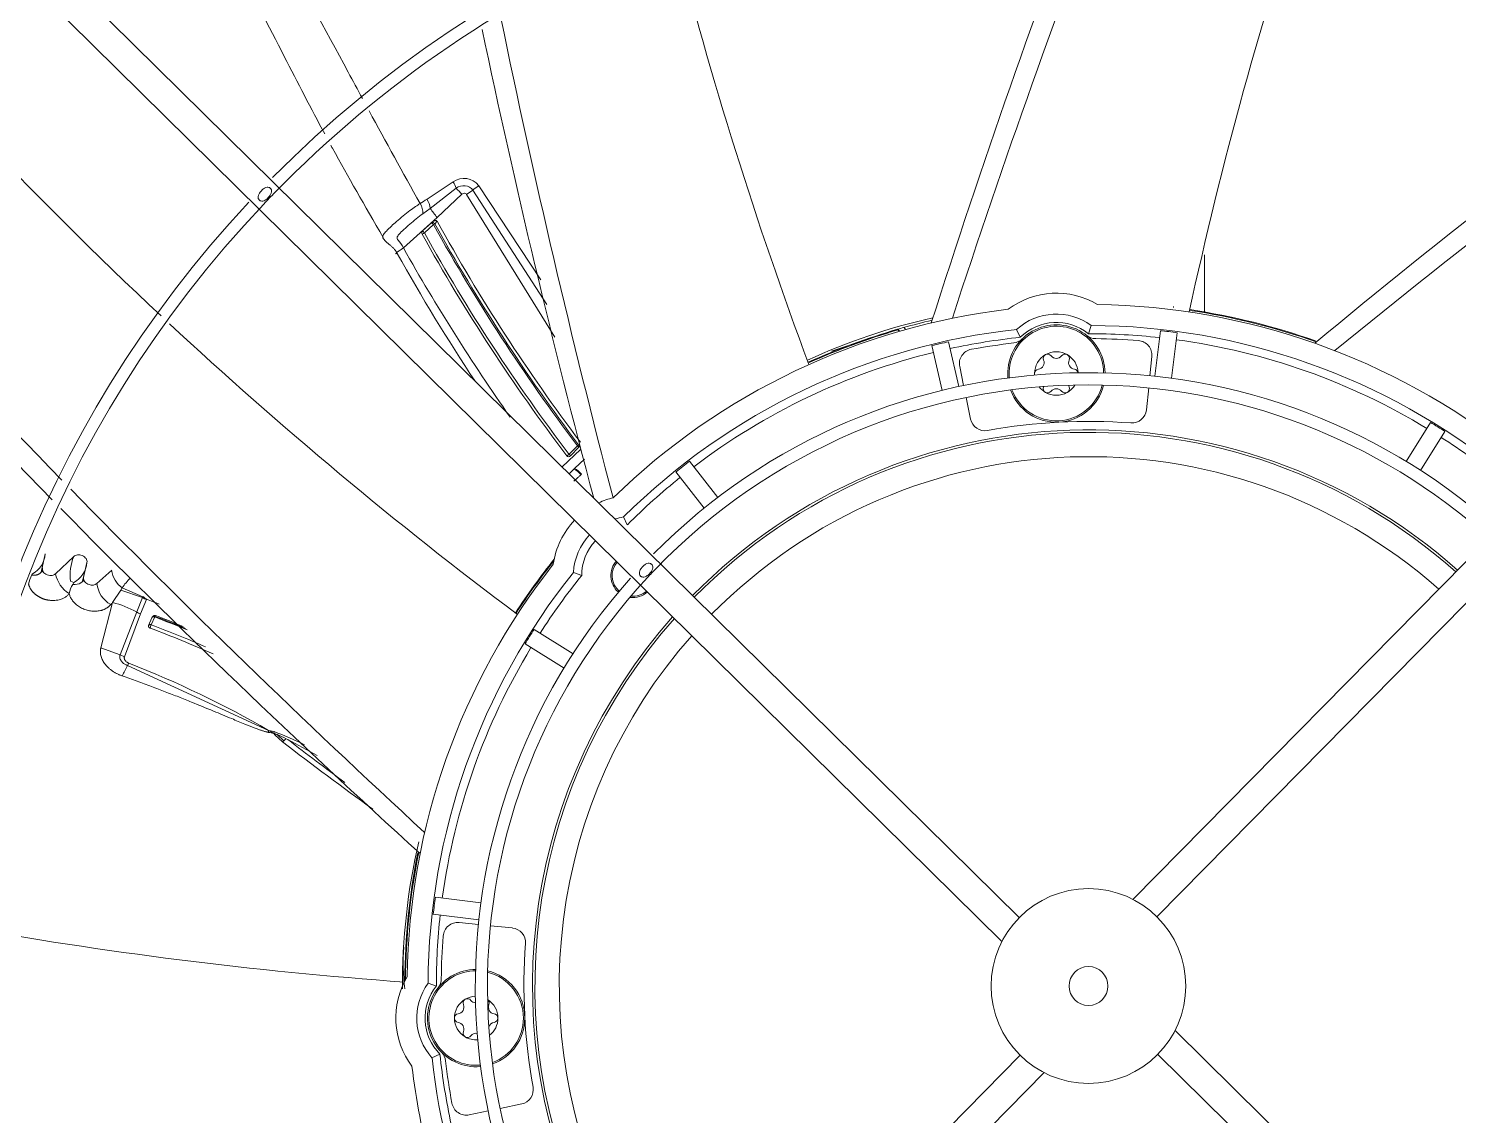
# Model space of a CAD drawing. Header units: millimetres. Extents: x 113490 to 142599, y -20467 to 115.
# Drawn here: x 133460.5 to 133754.2, y -10315.6 to -10092.3 of the extents above; entities that cross this region are included whole.
import ezdxf

# ---------------------------------------------------------------- set-up
doc = ezdxf.new("R2010")
doc.units = ezdxf.units.MM
doc.layers.add('DV3_0', color=7, linetype='Continuous')

msp = doc.modelspace()

# ---------------------------------------------------------------- linework, layer by layer
at = {"layer": 'DV3_0', "color": 7, "linetype": 'Continuous', "lineweight": 15}
for p, q in [((133664, -10274.95), (133325.7, -9941.35)), ((133318.01, -9942.2), (133660.44, -10279.87)), ((133837.86, -10118.57), (133687.36, -10271.19)), ((133542.32, -10127.36), (133547.69, -10123.81)), ((133692.28, -10274.75), (133842.19, -10122.73)), ((133542.97, -10129.23), (133548.33, -10125.08)), ((133544.41, -10131.1), (133549.5, -10126.33)), ((133550.43, -10126.36), (133568.58, -10155.67)), ((133551.72, -10125.48), (133566.95, -10148.99)), ((133552.94, -10124.57), (133565.71, -10143.89)), ((133541.44, -10130.33), (133542.97, -10129.23)), ((133537.46, -10137.37), (133544.41, -10131.1)), ((133541.41, -10133.87), (133543.29, -10132.14)), ((133541.77, -10134.29), (133543.64, -10132.57)), ((133543.64, -10132.57), (133543.9, -10132.4)), ((133543.9, -10132.4), (133544.39, -10131.88)), ((133702.05, -10150.52), (133702.05, -10138.81)), ((133678.24, -10154.99), (133678.81, -10153.29)), ((133636.64, -10154.77), (133625.4, -10158.56)), ((133664.23, -10155.72), (133663.48, -10154.09)), ((133693.01, -10154.36), (133691.86, -10163.73)), ((133696.48, -10154.79), (133695.33, -10164.15)), ((133646.07, -10157.43), (133648.19, -10166.63)), ((133649.48, -10156.64), (133651.6, -10165.84)), ((133652.58, -10165.63), (133651.77, -10161.75)), ((133691.26, -10159.68), (133690.86, -10163.62)), ((133654.01, -10172.52), (133653.09, -10168.08)), ((133690.61, -10166.11), (133690.16, -10170.63)), ((133748.52, -10173.21), (133743.52, -10181.22)), ((133751.49, -10175.07), (133746.49, -10183.07)), ((133573.84, -10178.74), (133570.1, -10182.35)), ((133573.24, -10177.99), (133571.52, -10179.76)), ((133573.53, -10178.31), (133571.8, -10180.09)), ((133574.67, -10180.74), (133572.66, -10182.64)), ((133596.24, -10181.2), (133602.05, -10188.63)), ((133574.08, -10183.83), (133573.98, -10183.95)), ((133593.48, -10183.35), (133599.29, -10190.79)), ((133583.48, -10194.24), (133582.69, -10192.63)), ((133463.87, -10200.22), (133463.27, -10203.11)), ((133463.05, -10203.98), (133463.52, -10201.74)), ((133465.99, -10204.3), (133469.72, -10200.74)), ((133471.54, -10205.85), (133472.06, -10203.56)), ((133471.75, -10205.07), (133472.43, -10202)), ((133477.53, -10203.56), (133474.45, -10206.33)), ((133461.23, -10204.34), (133461.13, -10204.55)), ((133469.07, -10205.83), (133469.72, -10206.12)), ((133469.72, -10206.12), (133469.54, -10206.48)), ((133574.1, -10204.66), (133572.42, -10204.04)), ((133477.71, -10210.22), (133479.41, -10207.65)), ((133479.68, -10207.22), (133483.92, -10209.01)), ((133483.87, -10209.15), (133482.66, -10212.15)), ((133483.92, -10209.01), (133483.87, -10209.15)), ((133483.93, -10208.97), (133483.92, -10209.01)), ((133482.66, -10212.15), (133479.24, -10220.94)), ((133484.69, -10209.62), (133483.44, -10212.56)), ((133484.72, -10209.54), (133484.69, -10209.62)), ((133484.73, -10209.53), (133484.72, -10209.54)), ((133483.44, -10212.56), (133480.16, -10221.35)), ((133485.1, -10214.95), (133485.8, -10213.34)), ((133485.66, -10214.79), (133486.36, -10213.18)), ((133486.43, -10213.05), (133486.54, -10212.89)), ((133564.32, -10215.74), (133572.32, -10220.74)), ((133479.24, -10220.94), (133475.3, -10219.49)), ((133480.16, -10221.35), (133479.24, -10220.94)), ((133562.46, -10218.71), (133570.47, -10223.71)), ((133481.07, -10222.69), (133480.78, -10223.16)), ((133510.91, -10237.16), (133511.08, -10237.39)), ((133511.08, -10237.39), (133512.62, -10238.83)), ((133511.19, -10237.2), (133511.27, -10237.29)), ((133511.19, -10237.2), (133511.34, -10237.26)), ((133511.34, -10237.26), (133511.5, -10237.32)), ((133511.5, -10237.32), (133512.88, -10238.61)), ((133544.03, -10270.75), (133553.4, -10271.9)), ((133543.61, -10274.22), (133552.98, -10275.37)), ((133548.93, -10275.97), (133552.87, -10276.37)), ((133555.36, -10276.62), (133559.87, -10277.07)), ((133544.24, -10288.99), (133542.54, -10288.42)), ((134005.33, -10603.11), (133696.04, -10298.11)), ((133664.2, -10303.23), (133330.6, -10641.53)), ((133544.97, -10303), (133543.34, -10303.75)), ((133692.48, -10303.03), (134001.15, -10607.41)), ((133331.45, -10649.21), (133669.11, -10306.79)), ((133554.88, -10314.65), (133551, -10315.46)), ((133561.77, -10313.22), (133557.33, -10314.14))]:
    msp.add_line(p, q, dxfattribs=at)
at = {"layer": 'DV3_0', "color": 7, "linetype": 'Continuous', "lineweight": 20}
for p, q in [((133550.43, -10126.36), (133551.72, -10125.48)), ((133695.74, -10149.58), (133695.74, -10149.38)), ((133639.07, -10154.21), (133639.03, -10154.07)), ((133572.66, -10182.64), (133572.52, -10182.78)), ((133479.4, -10207.65), (133479.68, -10207.22)), ((133483.87, -10209.15), (133479.41, -10207.65)), ((133475.3, -10219.49), (133477.71, -10210.22)), ((133480.78, -10223.16), (133509.78, -10236.48)), ((133509.78, -10236.48), (133509.77, -10236.89)), ((133509.78, -10236.48), (133510.32, -10236.78)), ((133509.78, -10236.48), (133510.88, -10236.69)), ((133510.32, -10236.78), (133510.87, -10237.09)), ((133510.87, -10237.09), (133510.88, -10236.69)), ((133510.87, -10237.09), (133510.91, -10237.16)), ((133511.01, -10237.14), (133510.91, -10237.16)), ((133511.01, -10237.14), (133511.19, -10237.2)), ((133511.27, -10237.29), (133511.08, -10237.39)), ((133511.34, -10237.26), (133511.27, -10237.29)), ((133512.88, -10238.61), (133512.62, -10238.83)), ((133513.37, -10238.18), (133513.74, -10238.37))]:
    msp.add_line(p, q, dxfattribs=at)
at = {"layer": 'DV3_0', "color": 7, "linetype": 'Continuous', "lineweight": 15}
for radius in [20, 4]:
    msp.add_circle((133678.24, -10288.99), radius, dxfattribs=at)
for centre, radius, start, end in [((133678.24, -10288.99), 551.5, 105.4775, 164.5225), ((133678.24, -10288.99), 236, 46.5586, 135.2674), ((133678.24, -10288.99), 233.5, 90, 135.7261), ((135399.83, -10712.04), 1840.9, 159.13473, 162.31372), ((135477.01, -10747.41), 1921.39, 158.90776, 161.94183), ((133678.24, -10288.99), 233.5, 46.5418, 90), ((134551.24, -10335.96), 872.25, 161.57137, 167.7255), ((134083.63, -9514.4), 872.25, 219.6863, 226.90224), ((134438.05, -9856.53), 872.25, 194.34102, 200.4525), ((135439.31, -9702.15), 1921.39, 191.64948, 194.66814), ((135355.57, -9714.08), 1841.22, 191.86002, 194.94133), ((134897.82, -11575.64), 1840.9, 126.39449, 129.58672), ((134943.63, -11647.12), 1921.39, 126.18988, 129.21483), ((134842.48, -8843.21), 1921.39, 220.9289, 224.29797), ((134778.25, -8898.73), 1840.9, 220.96503, 224.5045), ((133542.71, -10127.11), 5.97, 19.9095, 33.5903), ((133678.24, -10288.99), 233.5, 135.7261, 136.5342), ((133560.5, -10114.89), 15.87, 219.9344, 226.1383), ((133563.09, -10139.4), 17.97, 124.3919, 129.2551), ((133678.24, -10288.99), 236, 136.9648, 225.2631), ((133678.24, -10288.99), 233.5, 136.5342, 225.7814), ((133435.54, -9957.18), 200.9, 301.6287, 302.1063), ((133538.24, -10130.05), 3.21, 354.9769, 34.2701), ((133558.37, -10118.86), 18.56, 213.9567, 221.2472), ((133546.02, -10130.23), 3.34, 214.9281, 224.3802), ((133878.95, -9946.43), 383.51, 209.0348, 217.1413), ((133878.79, -9946.66), 382.95, 209.013, 217.1255), ((133878.15, -9947.51), 381.29, 208.9171, 217.0601), ((133541.77, -10134.28), 0.539, 130.9762, 206.9336), ((133877.77, -9947.17), 385.12, 209.1088, 217.2094), ((133545.58, -10130.65), 5.27, 217.7216, 223.716), ((133878.04, -9946.84), 384.98, 209.1375, 217.2314), ((133891.53, -9940.06), 406.98, 209.179, 213.5123), ((133900.67, -9932.38), 417.06, 209.4401, 215.09), ((133671.64, -10163.16), 16.5, 59.1138, 126.8862), ((133678.24, -10288.99), 140, 96.7677, 134.2323), ((133678.24, -10288.99), 140, 51.7677, 89.2323), ((133678.24, -10288.99), 140.5, 70.6035, 81.4839), ((134083.63, -9514.4), 872.25, 227.0594, 233.1795), ((133674.49, -10277.69), 129.1, 102.6466, 114.718), ((133678.24, -10288.99), 140.5, 103.2172, 105.6896), ((133671.64, -10163.16), 10, 0.7258, 185.2742), ((133671.64, -10163.16), 12.2, 54.0148, 131.9852), ((133671.64, -10163.16), 10.5, 51.1098, 134.8902), ((133678.24, -10288.99), 135.7, 51.2429, 89.7571), ((133678.24, -10288.99), 135.7, 96.2429, 134.7571), ((133678.24, -10288.99), 140.5, 106.2061, 114.2129), ((133678.24, -10288.99), 134, 95.9991, 102.2517), ((133662.52, -10153.9), 3, 276.6363, 314.568), ((133679.75, -10153), 3, 231.432, 269.3637), ((133678.24, -10288.99), 134, 83.7483, 90.0009), ((133678.24, -10288.99), 133, 85.5723, 89.3637), ((133688.27, -10159.38), 3, 354.25, 85.5723), ((133678.24, -10288.99), 134, 58.7483, 82.2517), ((133678.24, -10288.99), 134, 103.7483, 127.2517), ((133654.71, -10161.14), 3, 100.4277, 191.75), ((133678.24, -10288.99), 133, 96.6363, 100.4277), ((133671.64, -10163.16), 4.47, 120, 180), ((133669.85, -10160.06), 0.895, 120, 202.4776), ((133671.64, -10163.16), 4.48, 90, 120), ((133669.85, -10160.06), 0.895, 37.5224, 120), ((133671.64, -10158.69), 1.36, 217.5224, 322.4776), ((133671.64, -10163.16), 4.47, 60, 90), ((133673.43, -10160.06), 0.895, 60, 142.4776), ((133671.64, -10163.16), 4.47, 1.9825, 60), ((133673.43, -10160.06), 0.895, 337.5224, 60), ((133668.06, -10163.16), 0.895, 97.5224, 180), ((133667.77, -10160.93), 1.36, 277.5224, 22.4776), ((133675.52, -10160.93), 1.36, 157.5224, 262.4776), ((133675.22, -10163.16), 0.895, 9.9487, 82.4776), ((133678.24, -10288.99), 126, 48.3991, 135.1791), ((133671.64, -10163.16), 4.47, 180, 184.0175), ((133668.06, -10163.16), 0.895, 180, 200.2402), ((133678.24, -10288.99), 123.5, 90, 135.9997), ((133671.64, -10163.16), 10, 199.6905, 346.3095), ((133671.64, -10163.16), 4.47, 217.8113, 240), ((133669.85, -10166.26), 0.895, 157.5224, 240), ((133667.77, -10165.4), 1.36, 337.5224, 341.5363), ((133669.85, -10166.26), 0.895, 240, 322.4776), ((133671.64, -10163.16), 4.48, 240, 300), ((133671.64, -10167.64), 1.36, 37.5224, 142.4776), ((133673.43, -10166.26), 0.895, 217.5224, 300), ((133671.64, -10163.16), 4.48, 300, 328.1887), ((133673.43, -10166.26), 0.895, 300, 22.4776), ((133675.52, -10165.4), 1.36, 186.618, 202.4776), ((133678.24, -10288.99), 123.5, 48.3006, 90), ((133687.17, -10170.33), 3, 265.6946, 354.25), ((133656.95, -10171.91), 3, 191.75, 280.3054), ((133678.24, -10288.99), 116, 85.6946, 100.3054), ((133678.24, -10288.99), 114.25, 48.4114, 135.4011), ((133678.24, -10288.99), 113.75, 48.4247, 135.4011), ((133678.24, -10288.99), 134, 50.9991, 57.2517), ((133571.43, -10179.75), 0.498, 218.6541, 318.3291), ((133570.85, -10175), 3.83, 308.5921, 312.9567), ((133569.64, -10187.86), 5.84, 42.0523, 60.4649), ((133569.05, -10188.42), 6.81, 42.3918, 58.0521), ((133678.24, -10288.99), 134, 128.7483, 135.0009), ((134842.48, -8843.21), 1921.39, 224.37443, 227.39583), ((133584.6, -10204.68), 16.5, 104.1138, 115.0288), ((134778.25, -8898.73), 1840.9, 224.58153, 227.76772), ((133584.6, -10204.68), 16.5, 136.3964, 171.8862), ((133584.6, -10204.68), 12.2, 99.0148, 107.4816), ((133584.6, -10204.68), 12.2, 136.7471, 176.9852), ((133584.6, -10204.68), 10.5, 136.9653, 179.8902), ((133458.69, -10199.81), 5.2, 299.2753, 355.4657), ((133480.09, -10204.67), 11.09, 159.2633, 186.0082), ((133467.28, -10201.56), 5.17, 298.1501, 355.1477), ((133483.1, -10202.74), 5.64, 188.4366, 232.6429), ((133678.24, -10288.99), 140, 141.7677, 179.2323), ((133678.24, -10288.99), 140.5, 141.3912, 146.9012), ((133584.6, -10204.68), 4.5, 138, 228), ((133584.6, -10204.68), 4.25, 139.2681, 228.9663), ((133678.24, -10288.99), 123.5, 135.9997, 137.2092), ((133466.37, -10207.5), 6.02, 150.6073, 169.7649), ((133472.01, -10203.12), 6.14, 191.0857, 238.4637), ((133474.83, -10209.65), 6.17, 149.0264, 167.8628), ((133480.23, -10205.58), 5.82, 187.3222, 240.049), ((133678.24, -10288.99), 135.7, 141.2429, 179.7571), ((133678.24, -10288.99), 126, 138.321, 225.2028), ((133678.24, -10288.99), 123.5, 137.2092, 226.1082), ((133678.24, -10288.99), 134, 140.9991, 147.2517), ((133584.6, -10204.68), 4.5, 263.0148, 311.7492), ((133584.6, -10204.68), 4.25, 264.8173, 311.5341), ((133633.59, -10357.26), 214.29, 136.6703, 136.8213), ((133400.67, -10423), 229.43, 67.8122, 68.5066), ((133490.33, -10216.9), 5.12, 155.7254, 163.7053), ((133409.36, -10419.28), 218.26, 66.3808, 69.5382), ((133486.26, -10213.5), 0.483, 68.6251, 160.5796), ((133487.19, -10213.54), 0.903, 146.9279, 156.6786), ((133410.49, -10414.99), 215.6, 67.4926, 69.3956), ((133410.64, -10414.44), 215.18, 67.5838, 69.3759), ((133411.01, -10412.97), 213.86, 67.6827, 69.3175), ((133678.24, -10288.99), 114.25, 138.4114, 204.5312), ((133678.24, -10288.99), 113.75, 138.4247, 203.2684), ((133409.22, -10419.55), 217.85, 65.8506, 69.5295), ((133678.24, -10288.99), 134, 148.7483, 172.2517), ((133511.11, -10239.7), 34.54, 151.3925, 155.3449), ((133510.02, -10240.12), 3.15, 71.5892, 74.3028), ((133669.87, -10288.92), 132.6, 167.1218, 180.2811), ((133678.24, -10288.99), 140.5, 168.7601, 179.5273), ((133600.5, -9418.2), 872.25, 259.76861, 265.86893), ((133678.24, -10288.99), 134, 173.7483, 180.0009), ((133548.63, -10278.95), 3, 84.25, 175.5723), ((133678.24, -10288.99), 133, 175.5723, 179.3637), ((133559.57, -10280.06), 3, 355.6946, 84.25), ((133580.91, -10284.22), 43.48, 175.7427, 187.0743), ((133678.24, -10288.99), 116, 175.6946, 190.3054), ((133552.41, -10295.58), 10, 90, 275.2742), ((133552.41, -10295.58), 10, 0, 76.3095), ((133552.41, -10295.58), 16.5, 149.1138, 216.8862), ((133552.41, -10295.58), 12.2, 144.0148, 221.9852), ((133542.25, -10287.48), 3, 321.432, 359.3637), ((133552.41, -10295.58), 10.5, 141.1098, 224.8902), ((133552.41, -10295.58), 4.47, 120, 180), ((133550.62, -10292.48), 0.895, 120, 202.4776), ((133552.41, -10295.58), 4.48, 91.9825, 120), ((133550.62, -10292.48), 0.895, 37.5224, 120), ((133548.54, -10293.35), 1.36, 277.5224, 22.4776), ((133552.41, -10291.11), 1.36, 217.5224, 264.745), ((133552.41, -10295.58), 4.48, 0, 58.1887), ((133554.2, -10292.48), 0.895, 337.5224, 50.5125), ((133556.29, -10293.35), 1.36, 157.5224, 262.4776), ((133548.83, -10295.58), 0.895, 97.5224, 180), ((133552.41, -10295.58), 4.47, 180, 240), ((133548.83, -10295.58), 0.895, 180, 262.4776), ((133548.54, -10297.82), 1.36, 337.5224, 82.4776), ((133556.29, -10297.82), 1.36, 97.5224, 158.4565), ((133552.41, -10295.58), 4.48, 307.8113, 0), ((133552.41, -10295.58), 10, 289.6905, 0), ((133555.99, -10295.58), 0.895, 0, 82.4776), ((133555.99, -10295.58), 0.895, 277.5224, 0), ((133550.62, -10298.69), 0.895, 157.5224, 240), ((133550.62, -10298.69), 0.895, 240, 322.4776), ((133552.41, -10295.58), 4.48, 240, 274.0175), ((133552.41, -10300.06), 1.36, 81.428, 142.4776), ((133678.24, -10288.99), 134, 185.9991, 192.2517), ((133543.15, -10304.71), 3, 6.6363, 44.568), ((133678.24, -10288.99), 140, 186.7677, 203.7505), ((133678.24, -10288.99), 135.7, 186.2429, 202.9304), ((133678.24, -10288.99), 133, 186.6363, 190.4277), ((133561.16, -10310.28), 3, 281.75, 10.3054), ((133550.39, -10312.52), 3, 190.4277, 281.75)]:
    msp.add_arc(centre, radius, start, end, dxfattribs=at)
at = {"layer": 'DV3_0', "color": 7, "linetype": 'Continuous', "lineweight": 20}
for centre, radius, start, end in [((133549.93, -10126.84), 3.77, 37.022, 126.4642), ((133538.74, -10129.65), 4.25, 5.7332, 32.7349), ((133678.24, -10288.99), 140.35, 70.5208, 81.4905), ((133671.64, -10163.16), 9.71, 0.7926, 185.2074), ((133678.24, -10288.99), 140.35, 106.2061, 114.1302), ((133671.64, -10163.16), 9.71, 200.0694, 345.9306), ((133678.24, -10288.99), 108.75, 48.5638, 135.4011), ((133678.24, -10288.99), 140.35, 141.5068, 146.9448), ((133488.82, -10213.02), 10.82, 133.4767, 147.5853), ((133485.69, -10206.92), 2.88, 230.996, 249.7015), ((133485.96, -10206.81), 3, 227.0792, 245.6013), ((133486, -10206.86), 2.96, 225.694, 244.6308), ((133473.08, -10229.43), 19.76, 61.0068, 76.4573), ((133484.41, -10209.74), 2.98, 233.9494, 251.079), ((133678.24, -10288.99), 108.75, 138.5638, 206.9605), ((133405.94, -10415.91), 207.31, 59.9431, 68.752), ((133480.82, -10395.82), 161.55, 79.2786, 79.6761), ((133457.26, -10368.35), 142.16, 65.0797, 67.84), ((133496.85, -10271.78), 37.44, 63.8071, 66.9621), ((133969.56, -9645.38), 748.98, 232.40465, 234.17794), ((134017.25, -9584.75), 825.07, 232.3917, 233.40913), ((133418.44, -10420.98), 205.99, 60.5447, 62.4419), ((133678.24, -10288.99), 140.35, 168.7119, 179.5033), ((133552.41, -10295.58), 9.71, 90, 275.2074), ((133552.41, -10295.58), 9.71, 0, 75.9306), ((133552.41, -10295.58), 9.71, 290.0694, 0)]:
    msp.add_arc(centre, radius, start, end, dxfattribs=at)
at = {"layer": 'DV3_0', "color": 7, "linetype": 'Continuous', "lineweight": 15}
for centre, major_axis, ratio, start_param, end_param in [((133686.99, -10334.13), (-35.58, 183.06), 0.866796, 0.070986, 0.078814), ((133694.25, -10158.6), (21.65, -2.66), 0.186545, 1.490488, 1.651105), ((133648.69, -10160.99), (21.26, 4.91), 0.186545, 1.490488, 1.651105), ((133747.85, -10177.58), (18.5, -11.56), 0.186545, 1.490488, 1.651105), ((133597.36, -10185.47), (17.19, 13.43), 0.186545, 1.490488, 1.651105), ((133566.83, -10219.37), (11.56, 18.5), 0.186545, 1.490488, 1.651105), ((133547.85, -10272.98), (2.66, 21.65), 0.186545, 1.490488, 1.651105)]:
    msp.add_ellipse(centre, major_axis=major_axis, ratio=ratio, start_param=start_param, end_param=end_param, dxfattribs=at)
at = {"layer": 'DV3_0', "color": 7, "linetype": 'Continuous', "lineweight": 20}
for centre, major_axis, ratio, start_param, end_param in [((133639.16, -10154.55), (-0.14, 0.48), 0.498451, 4.711945, 6.283185), ((133639.16, -10154.55), (-0.353, 0.354), 0.432332, 4.479982, 5.381811), ((133640.38, -10154.21), (-0.135, 0.481), 0.498743, 4.711945, 6.283185), ((133520.04, -10212.9), (-22.75, -32.05), 0.299104, 0.877808, 0.898526)]:
    msp.add_ellipse(centre, major_axis=major_axis, ratio=ratio, start_param=start_param, end_param=end_param, dxfattribs=at)
at = {"layer": 'DV3_0', "color": 7, "linetype": 'Continuous', "lineweight": 15}
for points, knots in [([(133529.04, -10106.65), (133528.06, -10104.85), (133527.08, -10103.04), (133521.31, -10092.33), (133516.56, -10083.48), (133506.76, -10066.14), (133501.71, -10057.66), (133490.88, -10041.45), (133485.08, -10033.74), (133476.25, -10023.01), (133473.46, -10019.74), (133470.62, -10016.53)], [0.0997666, 0.0997666, 0.0997666, 0.0997666, 0.125, 0.125, 0.25, 0.25, 0.375, 0.375, 0.5, 0.5, 0.5559137, 0.5559137, 0.5559137, 0.5559137]), ([(133465.47, -10020.47), (133466.72, -10022), (133472.21, -10028.86), (133481.73, -10041.87), (133493.02, -10060.03), (133503.3, -10079.1), (133512.45, -10097), (133518.52, -10108.76), (133521.3, -10113.93)], [0.2450626, 0.2450626, 0.2450626, 0.2450626, 0.2785483, 0.3937658, 0.5184271, 0.640965, 0.7604313, 0.861417, 0.861417, 0.861417, 0.861417]), ([(133522.55, -10116.26), (133522.66, -10116.46), (133526.05, -10122.68), (133529.44, -10128.51), (133533.33, -10135.22)], [0.8766299, 0.8766299, 0.8766299, 0.8766299, 0.8805474, 1, 1, 1, 1]), ([(133507.85, -10127.51), (133507.81, -10127.47), (133507.73, -10127.38), (133507.61, -10127.14), (133507.57, -10126.73), (133507.75, -10126.3), (133508.01, -10125.91), (133508.29, -10125.6), (133508.59, -10125.32), (133508.96, -10125.05), (133509.38, -10124.86), (133509.77, -10124.89), (133510.01, -10125), (133510.1, -10125.08), (133510.15, -10125.12)], [0, 0, 0, 0, 0.040529, 0.082096, 0.181604, 0.321297, 0.409637, 0.504692, 0.598943, 0.685714, 0.821727, 0.918717, 0.959765, 1, 1, 1, 1]), ([(133510.15, -10125.12), (133510.19, -10125.17), (133510.27, -10125.26), (133510.38, -10125.5), (133510.42, -10125.9), (133510.24, -10126.33), (133509.98, -10126.72), (133509.7, -10127.03), (133509.4, -10127.31), (133509.03, -10127.58), (133508.61, -10127.77), (133508.22, -10127.74), (133507.99, -10127.63), (133507.89, -10127.55), (133507.85, -10127.51)], [0, 0, 0, 0, 0.040488, 0.081902, 0.180627, 0.320355, 0.409206, 0.504808, 0.600124, 0.687341, 0.822717, 0.918807, 0.959755, 1, 1, 1, 1]), ([(133536.2, -10138.48), (133536.1, -10138.32), (133535.9, -10138), (133535.55, -10137.56), (133535.16, -10137.16), (133534.74, -10136.79), (133534.11, -10136.26), (133533.38, -10135.61), (133533.12, -10135.06), (133533.4, -10134.53), (133534.01, -10133.83), (133534.93, -10132.93), (133536.11, -10131.88), (133537.39, -10130.8), (133538.72, -10129.75), (133539.87, -10128.9), (133540.58, -10128.44), (133540.89, -10128.24)], [0, 0, 0, 0, 0.030477, 0.061058, 0.092665, 0.126219, 0.162611, 0.254997, 0.347179, 0.400187, 0.476873, 0.57601, 0.660009, 0.765175, 0.861951, 0.939416, 1, 1, 1, 1]), ([(133537.46, -10137.37), (133537.21, -10136.66), (133536.67, -10136.18), (133536.23, -10135.58), (133536.15, -10135.39), (133536.19, -10135.11), (133536.23, -10135.03), (133536.35, -10134.83), (133536.45, -10134.7), (133536.84, -10134.26), (133537.2, -10133.91), (133537.96, -10133.2), (133538.37, -10132.82), (133539.65, -10131.71), (133540.55, -10130.98), (133541.44, -10130.33)], [0, 0, 0, 0, 0.25, 0.25, 0.375, 0.375, 0.4375, 0.4375, 0.5, 0.5, 0.625, 0.625, 0.75, 0.75, 1, 1, 1, 1]), ([(133543.29, -10132.14), (133543.32, -10132.12), (133543.37, -10132.07), (133543.45, -10132.01), (133543.57, -10131.93), (133543.73, -10131.84), (133543.91, -10131.77), (133544.1, -10131.73), (133544.26, -10131.75), (133544.35, -10131.82), (133544.38, -10131.86), (133544.39, -10131.87), (133544.39, -10131.88)], [0, 0, 0, 0, 0.082418, 0.164586, 0.246739, 0.441628, 0.591306, 0.720285, 0.890976, 0.951176, 0.974103, 1, 1, 1, 1]), ([(133543.29, -10132.14), (133543.35, -10132.1), (133543.46, -10132.1), (133543.69, -10132.2), (133543.81, -10132.29), (133543.9, -10132.4)], [0, 0, 0, 0, 0.5, 0.5, 1, 1, 1, 1]), ([(133536.2, -10138.48), (133535.84, -10138.64), (133535.79, -10138.6), (133536.29, -10138.15), (133536.84, -10137.75), (133537.46, -10137.37)], [0, 0, 0, 0, 0.5, 0.5, 1, 1, 1, 1]), ([(133571.52, -10179.76), (133571.49, -10179.78), (133571.46, -10179.81), (133571.4, -10179.85), (133571.34, -10179.9), (133571.28, -10179.94), (133571.18, -10180.01), (133571.08, -10180.06), (133571.06, -10180.07), (133571.04, -10180.07)], [0, 0, 0, 0, 0.118741, 0.212559, 0.283639, 0.421785, 0.534533, 0.779247, 1, 1, 1, 1]), ([(133571.52, -10179.76), (133571.61, -10179.86), (133571.69, -10179.94), (133571.8, -10180.06), (133571.82, -10180.09), (133571.8, -10180.09)], [0, 0, 0, 0, 0.5, 0.5, 1, 1, 1, 1]), ([(133573.24, -10177.99), (133573.25, -10178), (133573.28, -10178.03), (133573.32, -10178.08), (133573.37, -10178.12), (133573.42, -10178.18), (133573.47, -10178.23), (133573.51, -10178.27), (133573.53, -10178.3), (133573.54, -10178.31), (133573.54, -10178.31), (133573.53, -10178.31)], [0, 0, 0, 0, 0.076843, 0.163202, 0.25872, 0.354249, 0.510247, 0.649933, 0.755807, 0.887991, 1, 1, 1, 1]), ([(133572.52, -10182.78), (133572.49, -10182.81), (133572.4, -10182.9), (133572.18, -10183.12), (133571.88, -10183.43), (133571.63, -10183.67), (133571.52, -10183.78)], [0, 0, 0, 0, 0.0235394, 0.05482, 0.1460797, 0.2223207, 0.2223207, 0.2223207, 0.2223207]), ([(133573.98, -10183.95), (133573.95, -10183.97), (133573.84, -10184.07), (133573.59, -10184.3), (133573.25, -10184.61), (133572.88, -10184.95), (133572.64, -10185.16), (133572.52, -10185.27)], [0, 0, 0, 0, 0.0100853, 0.038495, 0.0864308, 0.1292051, 0.1745933, 0.1745933, 0.1745933, 0.1745933]), ([(133472.43, -10202), (133472.46, -10201.88), (133472.46, -10201.6), (133472.29, -10201.18), (133471.94, -10200.81), (133471.48, -10200.53), (133470.96, -10200.39), (133470.47, -10200.39), (133470.05, -10200.5), (133469.82, -10200.65), (133469.72, -10200.74)], [0, 0, 0, 0, 0.124936, 0.249948, 0.37496, 0.499972, 0.624983, 0.749995, 0.875007, 1, 1, 1, 1]), ([(133461.13, -10204.55), (133461.18, -10204.56), (133461.26, -10204.58), (133461.4, -10204.59), (133461.53, -10204.6), (133461.66, -10204.6), (133461.79, -10204.59), (133461.91, -10204.58), (133462.04, -10204.56), (133462.16, -10204.53), (133462.27, -10204.5), (133462.38, -10204.46), (133462.49, -10204.42), (133462.59, -10204.36), (133462.68, -10204.31), (133462.77, -10204.24), (133462.86, -10204.17), (133462.93, -10204.1), (133463, -10204.02), (133463.06, -10203.93), (133463.12, -10203.84), (133463.17, -10203.75), (133463.21, -10203.65), (133463.24, -10203.55), (133463.26, -10203.44), (133463.27, -10203.33), (133463.28, -10203.22), (133463.28, -10203.15), (133463.27, -10203.11)], [0, 0, 0, 0, 0.036418, 0.072901, 0.109493, 0.146225, 0.183122, 0.220199, 0.257467, 0.29493, 0.332591, 0.370449, 0.408503, 0.446754, 0.485203, 0.523858, 0.562717, 0.601777, 0.641023, 0.680442, 0.720013, 0.759719, 0.799541, 0.839463, 0.879472, 0.919563, 0.959735, 1, 1, 1, 1]), ([(133463.27, -10203.11), (133463.27, -10203.17), (133463.25, -10203.3), (133463.28, -10203.57), (133463.43, -10203.91), (133463.78, -10204.27), (133464.25, -10204.53), (133464.77, -10204.66), (133465.26, -10204.65), (133465.61, -10204.55), (133465.85, -10204.42), (133465.94, -10204.34), (133465.99, -10204.3)], [0, 0, 0, 0, 0.059901, 0.12047, 0.249355, 0.384502, 0.523872, 0.659169, 0.781173, 0.892517, 0.946449, 1, 1, 1, 1]), ([(133586.2, -10204.78), (133586.16, -10204.73), (133586.08, -10204.64), (133585.96, -10204.4), (133585.92, -10203.99), (133586.1, -10203.54), (133586.36, -10203.15), (133586.63, -10202.84), (133586.93, -10202.55), (133587.29, -10202.28), (133587.71, -10202.1), (133588.1, -10202.13), (133588.34, -10202.24), (133588.43, -10202.32), (133588.47, -10202.36)], [0, 0, 0, 0, 0.040717, 0.082601, 0.183674, 0.325225, 0.413967, 0.5088, 0.602375, 0.688214, 0.822702, 0.918959, 0.959862, 1, 1, 1, 1]), ([(133588.47, -10202.36), (133588.51, -10202.4), (133588.6, -10202.49), (133588.71, -10202.73), (133588.75, -10203.14), (133588.57, -10203.58), (133588.3, -10203.97), (133587.95, -10204.38), (133587.49, -10204.79), (133586.96, -10205.03), (133586.57, -10205), (133586.34, -10204.89), (133586.25, -10204.82), (133586.2, -10204.78)], [0, 0, 0, 0, 0.040646, 0.082274, 0.181944, 0.323646, 0.41357, 0.509807, 0.690903, 0.824258, 0.919018, 0.959797, 1, 1, 1, 1]), ([(133460.45, -10206.44), (133460.47, -10206.49), (133460.5, -10206.6), (133460.55, -10206.76), (133460.61, -10206.92), (133460.68, -10207.08), (133460.76, -10207.23), (133460.84, -10207.38), (133460.93, -10207.52), (133461.03, -10207.66), (133461.13, -10207.79), (133461.23, -10207.92), (133461.34, -10208.05), (133461.45, -10208.17), (133461.57, -10208.29), (133461.69, -10208.4), (133461.81, -10208.5), (133461.94, -10208.6), (133462.07, -10208.7), (133462.2, -10208.79), (133462.33, -10208.88), (133462.46, -10208.96), (133462.6, -10209.04), (133462.73, -10209.12), (133462.87, -10209.19), (133463, -10209.25), (133463.14, -10209.31), (133463.27, -10209.37), (133463.41, -10209.42), (133463.54, -10209.47), (133463.68, -10209.51), (133463.81, -10209.56), (133463.94, -10209.59), (133464.07, -10209.63), (133464.2, -10209.66), (133464.32, -10209.68), (133464.64, -10209.74), (133465.14, -10209.8), (133465.81, -10209.8), (133466.44, -10209.72), (133466.94, -10209.6), (133467.32, -10209.46), (133467.62, -10209.32), (133467.9, -10209.17), (133468.16, -10209), (133468.4, -10208.8), (133468.61, -10208.59), (133468.74, -10208.44), (133468.8, -10208.36)], [0, 0, 0, 0, 0.018494, 0.036794, 0.054904, 0.072829, 0.090574, 0.108139, 0.12552, 0.142715, 0.159724, 0.176546, 0.19318, 0.209627, 0.225889, 0.241965, 0.257853, 0.273549, 0.289049, 0.304351, 0.319453, 0.334354, 0.349052, 0.363545, 0.377834, 0.391919, 0.405799, 0.419467, 0.432916, 0.446141, 0.45914, 0.471909, 0.484449, 0.496758, 0.508837, 0.520687, 0.532311, 0.597667, 0.660015, 0.719165, 0.775243, 0.807872, 0.84032, 0.872579, 0.904661, 0.936593, 0.968377, 1, 1, 1, 1]), ([(133469.54, -10206.48), (133470.17, -10206.55), (133470.76, -10206.44), (133471.58, -10205.92), (133471.8, -10205.51), (133471.75, -10205.07)], [0, 0, 0, 0, 0.5, 0.5, 1, 1, 1, 1]), ([(133474.45, -10206.33), (133474.1, -10206.63), (133473.49, -10206.74), (133472.56, -10206.43), (133472.25, -10206.25), (133471.81, -10205.73), (133471.68, -10205.39), (133471.75, -10205.07)], [0, 0, 0, 0, 0.5, 0.5, 0.75, 0.75, 1, 1, 1, 1]), ([(133477.32, -10210.63), (133477.28, -10210.68), (133477.2, -10210.77), (133477.07, -10210.9), (133476.94, -10211.02), (133476.8, -10211.14), (133476.65, -10211.25), (133476.49, -10211.35), (133476.33, -10211.45), (133476.16, -10211.54), (133475.98, -10211.62), (133475.8, -10211.69), (133475.61, -10211.76), (133475.2, -10211.88), (133474.56, -10212), (133473.65, -10212.01), (133472.72, -10211.87), (133471.78, -10211.58), (133470.9, -10211.14), (133470.27, -10210.67), (133469.85, -10210.27), (133469.59, -10209.98), (133469.37, -10209.68), (133469.17, -10209.37), (133469.01, -10209.05), (133468.89, -10208.71), (133468.83, -10208.48), (133468.8, -10208.36)], [0, 0, 0, 0, 0.019214, 0.038219, 0.057067, 0.075807, 0.094491, 0.113172, 0.131901, 0.15073, 0.16971, 0.18889, 0.208318, 0.22804, 0.309319, 0.38993, 0.473117, 0.562631, 0.650642, 0.740836, 0.778902, 0.816141, 0.852828, 0.889255, 0.925725, 0.96254, 1, 1, 1, 1]), ([(133485.41, -10215.46), (133485.39, -10215.45), (133485.35, -10215.44), (133485.29, -10215.4), (133485.23, -10215.36), (133485.17, -10215.31), (133485.12, -10215.23), (133485.08, -10215.14), (133485.07, -10215.04), (133485.09, -10214.98), (133485.1, -10214.95)], [0, 0, 0, 0, 0.08673, 0.173523, 0.261862, 0.392311, 0.520504, 0.685135, 0.840872, 1, 1, 1, 1]), ([(133485.66, -10214.79), (133485.64, -10214.78), (133485.6, -10214.77), (133485.55, -10214.76), (133485.51, -10214.75), (133485.45, -10214.75), (133485.38, -10214.75), (133485.28, -10214.77), (133485.2, -10214.81), (133485.13, -10214.87), (133485.11, -10214.93), (133485.1, -10214.95)], [0, 0, 0, 0, 0.075151, 0.140751, 0.196811, 0.243355, 0.374481, 0.490529, 0.673545, 0.839828, 1, 1, 1, 1]), ([(133485.8, -10213.34), (133485.81, -10213.31), (133485.84, -10213.26), (133485.88, -10213.19), (133485.93, -10213.12), (133486, -10213.05), (133486.09, -10212.97), (133486.2, -10212.91), (133486.32, -10212.87), (133486.44, -10212.86), (133486.51, -10212.88), (133486.54, -10212.89)], [0, 0, 0, 0, 0.099423, 0.197161, 0.293852, 0.390154, 0.537891, 0.671317, 0.795552, 0.901539, 1, 1, 1, 1]), ([(133486.36, -10213.18), (133486.24, -10213.14), (133486.1, -10213.13), (133485.9, -10213.19), (133485.82, -10213.25), (133485.8, -10213.34)], [0, 0, 0, 0, 0.5, 0.5, 1, 1, 1, 1])]:
    msp.add_open_spline(points, degree=3, knots=knots, dxfattribs=at)
for points in [[(133540.89, -10128.24), (133537.34, -10121.87), (133533.86, -10115.53), (133530.43, -10109.22)], [(133541.77, -10134.29), (133541.65, -10134.36), (133541.41, -10134.5), (133541.29, -10134.53), (133541.29, -10134.52)], [(133573.46, -10177.8), (133573.54, -10177.89), (133573.65, -10178.1), (133573.6, -10178.26), (133573.53, -10178.31)], [(133463.35, -10203.67), (133463.25, -10203.87), (133463.15, -10203.96), (133463.03, -10203.96)], [(133471.8, -10205.6), (133471.71, -10205.82), (133471.6, -10205.92), (133471.49, -10205.9)]]:
    msp.add_open_spline(points, degree=3, dxfattribs=at)
at = {"layer": 'DV3_0', "color": 7, "linetype": 'Continuous', "lineweight": 20}
for points, knots in [([(133548.33, -10125.08), (133548.86, -10124.69), (133549.55, -10124.51), (133550.81, -10124.65), (133551.39, -10124.97), (133551.72, -10125.48)], [0, 0, 0, 0, 0.5, 0.5, 1, 1, 1, 1]), ([(133549.5, -10126.33), (133549.64, -10126.2), (133549.82, -10126.12), (133550.08, -10126.12), (133550.17, -10126.14), (133550.32, -10126.23), (133550.38, -10126.29), (133550.43, -10126.36)], [0, 0, 0, 0, 0.5, 0.5, 0.75, 0.75, 1, 1, 1, 1]), ([(133479.71, -10225.29), (133479.63, -10225.26), (133479.46, -10225.2), (133479.21, -10225.1), (133478.97, -10225), (133478.73, -10224.88), (133478.49, -10224.76), (133478.26, -10224.64), (133478.04, -10224.5), (133477.82, -10224.36), (133477.52, -10224.16), (133477.15, -10223.88), (133476.74, -10223.51), (133476.38, -10223.13), (133475.96, -10222.61), (133475.64, -10222.06), (133475.41, -10221.51), (133475.29, -10221.09), (133475.22, -10220.68), (133475.2, -10220.32), (133475.21, -10220.01), (133475.24, -10219.75), (133475.28, -10219.58), (133475.3, -10219.49)], [0, 0, 0, 0, 0.030591, 0.060981, 0.091213, 0.121333, 0.151385, 0.181415, 0.21147, 0.241596, 0.271838, 0.338634, 0.405006, 0.468844, 0.532049, 0.654008, 0.713418, 0.772516, 0.830305, 0.88782, 0.925497, 0.962841, 1, 1, 1, 1]), ([(133479.24, -10220.94), (133479.23, -10220.97), (133479.21, -10221.02), (133479.19, -10221.13), (133479.17, -10221.33), (133479.2, -10221.65), (133479.35, -10222.02), (133479.57, -10222.34), (133479.82, -10222.6), (133480.09, -10222.81), (133480.34, -10222.97), (133480.57, -10223.08), (133480.72, -10223.14), (133480.78, -10223.16)], [0, 0, 0, 0, 0.031138, 0.062258, 0.127088, 0.261874, 0.423912, 0.543304, 0.658105, 0.77088, 0.859529, 0.935948, 1, 1, 1, 1]), ([(133480.16, -10221.35), (133480.15, -10221.38), (133480.14, -10221.42), (133480.12, -10221.5), (133480.12, -10221.57), (133480.12, -10221.65), (133480.13, -10221.77), (133480.18, -10221.92), (133480.28, -10222.11), (133480.43, -10222.29), (133480.59, -10222.43), (133480.76, -10222.54), (133480.91, -10222.63), (133481.02, -10222.67), (133481.07, -10222.69)], [0, 0, 0, 0, 0.047505, 0.094904, 0.142513, 0.190643, 0.239596, 0.361577, 0.484381, 0.609898, 0.738056, 0.82598, 0.912883, 1, 1, 1, 1]), ([(133509.77, -10236.89), (133509.71, -10236.88), (133509.58, -10236.85), (133509.38, -10236.8), (133509.16, -10236.74), (133508.93, -10236.68), (133508.67, -10236.6), (133508.28, -10236.47), (133507.73, -10236.28), (133506.55, -10235.84), (133504.69, -10235.1), (133501.83, -10233.92), (133498.19, -10232.4), (133494.56, -10230.92), (133491.26, -10229.6), (133488.52, -10228.53), (133485.67, -10227.45), (133482.73, -10226.37), (133480.73, -10225.65), (133479.71, -10225.29)], [0, 0, 0, 0, 0.005834, 0.012254, 0.019269, 0.026886, 0.035112, 0.043948, 0.065185, 0.089468, 0.161123, 0.251243, 0.377232, 0.527894, 0.616412, 0.707884, 0.8023, 0.899668, 1, 1, 1, 1])]:
    msp.add_open_spline(points, degree=3, knots=knots, dxfattribs=at)

doc.saveas('drawing.dxf')
